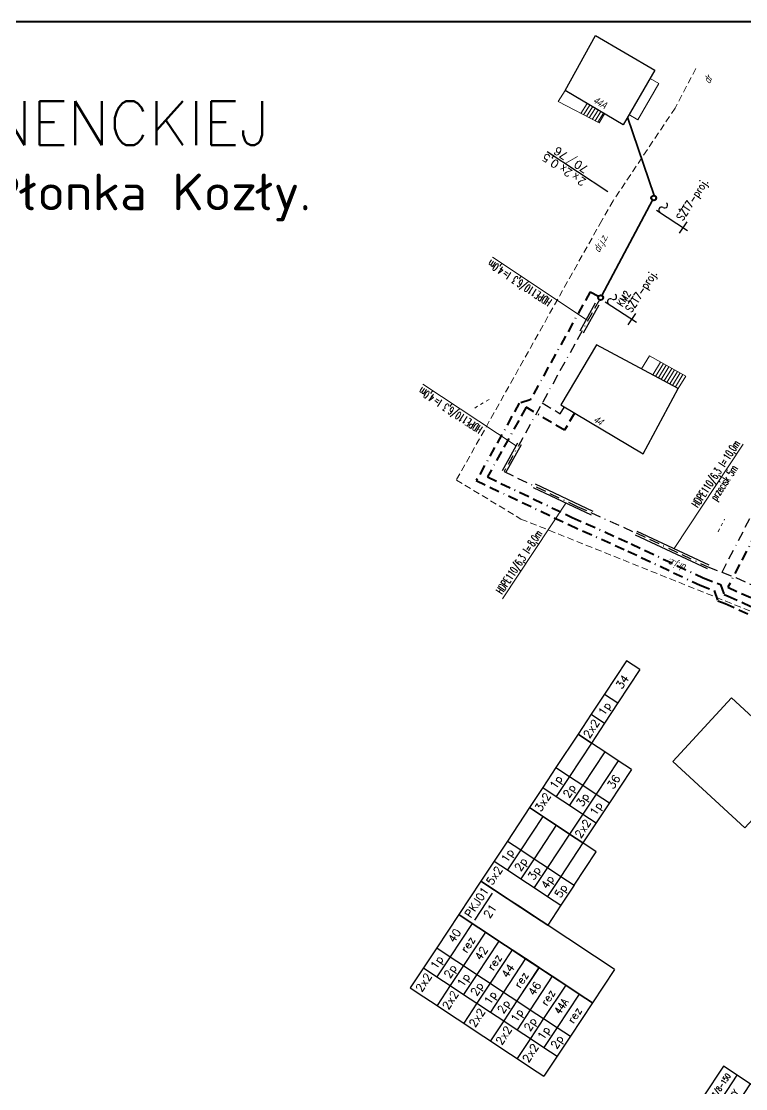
# Model space of a CAD drawing. Header units: millimetres. Extents: x 4848043 to 9699780, y 5827542 to 11659147.
# Drawn here: x 4850023.1 to 4850131.8, y 5828286.4 to 5828446.4 of the extents above; entities that cross this region are included whole.
import ezdxf
from ezdxf.enums import TextEntityAlignment as Align

# ---------------------------------------------------------------- set-up
doc = ezdxf.new("R2010")
doc.units = ezdxf.units.MM
doc.header["$MEASUREMENT"] = 0
for name, pattern in [('0', [0]), ('BORDER', [1.75, 0.5, -0.25, 0.5, -0.25, 0, -0.25]), ('KOU', [1.5, 1, -0.5]), ('MSZ', [1, 0.5, -0.5]), ('SCH', [0])]:
    doc.linetypes.add(name, pattern=pattern)
doc.layers.get('0').update_dxf_attribs({"lineweight": 18})
for name, color, linetype, lineweight in [('EADTD_T_0', 7, '0', 18), ('EBTPO_L_6', 9, '0', 18), ('EBUPO_L_6', 7, '0', 18), ('EBUPP_L_3', 6, '0', 25), ('SDROK_T_0', 250, '0', 18), ('SDRPK_L_1', 7, 'KOU', 18), ('TEL kable doziemne proj.', 32, 'BORDER', 30), ('TEL rury', 6, 'Continuous', 30), ('TEL rury opis', 6, 'Continuous', 20), ('TES kable doziemne proj.', 4, 'BORDER', 40), ('TES kable napow. proj.', 241, 'LIN_NAPOW_PROJ', 35), ('TES zakończenia projektowane', 4, 'Continuous', 40), ('TES złącza projektowane', 4, 'Continuous', 40), ('UEEPA_L_2', 251, 'MSZ', 18), ('UZB słupy telefoniczne', 32, 'Continuous', 30)]:
    doc.layers.add(name, color=color, linetype=linetype, lineweight=lineweight)
for name, color, linetype in [('Tekst', 7, 'Continuous'), ('TES opisy kabli abon.', 30, 'Continuous'), ('TES opisy kabli rozdz.', 30, 'Continuous'), ('TES rury', 6, 'Continuous'), ('TES słup. PD', 6, 'Continuous'), ('TES zakończenia istniejące', 140, 'Continuous')]:
    doc.layers.add(name, color=color, linetype=linetype)
doc.styles.add('ROMANS', font='simplex.shx')
doc.styles.add('SIMPLEX', font='simplex.shx', dxfattribs={"width": 0.8, "height": 1.5})
doc.styles.get("Standard").update_dxf_attribs({"font": 'txt', "width": 0.8, "oblique": 15})
doc.linetypes.add('LIN_NAPOW_PROJ', pattern='A,0.0001,-0.4,[136,l_napow.shx,S=0.1,R=0,X=-0.4,Y=0],-0.2,[137,l_napow.shx,S=0.1,R=0,X=-0.2,Y=0],-0.2', length=0.8001)

# ---------------------------------------------------------------- blocks, each defined once
blk = doc.blocks.new('TR-SL1')
blk.add_circle((0, 0), 0.5)
blk = doc.blocks.new('KB-IWP')
at = {"style": 'SIMPLEX'}
for p in [(-1.22, 0.25), (0.64, 0.25)]:
    blk.add_text('x', height=1, dxfattribs=at).set_placement(p, align=Align.RIGHT)
at = {"style": 'SIMPLEX', "flags": 1}
blk.add_attdef('TYP-KAB', text='', height=0.5, dxfattribs=at).set_placement((-6.02, 0.25), align=Align.RIGHT)
at = {"style": 'SIMPLEX'}
for tag, p in [('POJ-KAB', (-2.13, 0.25)), ('DL-KAB', (-0.62, -1.25))]:
    blk.add_attdef(tag, text='', height=1, dxfattribs=at).set_placement(p, align=Align.RIGHT)
for tag, p in [('KONS-KAB', (-0.52, 0.25)), ('SR-ZYL', (2.12, 0.25)), ('SEP', (-0.02, -1.25))]:
    blk.add_attdef(tag, text='', height=1, dxfattribs=at).set_placement(p, align=Align.CENTER)
at = {"style": 'SIMPLEX', "flags": 1}
blk.add_attdef('REJ-SZAF', (6.39, 0.25), '', height=0.5, dxfattribs=at)
at = {"style": 'SIMPLEX'}
blk.add_attdef('DL-MON', (0.7, -1.25), '', height=1, dxfattribs=at)
blk = doc.blocks.new('OB')
at = {"style": 'ROMANS', "width": 0.6}
blk.add_text('l=', height=2, dxfattribs=at).set_placement((9.86, 0.18))
for tag, p in [('OB_TYP', (8.68, 0.18)), ('OB_SW', (11.54, -2.76))]:
    blk.add_attdef(tag, text='', height=2, dxfattribs=at).set_placement(p, align=Align.RIGHT)
blk.add_attdef('OB_DL', (11.91, 0.18), '', height=2, dxfattribs=at)
blk = doc.blocks.new('*U124')
for p, q in [((10, 0), (0, 0)), ((0, 0), (0, -4)), ((10, -4), (10, 0)), ((0, -4), (0, -8)), ((9, -4), (1, -4)), ((10, -8), (10, -4)), ((0, -8), (0, -12)), ((10, -12), (10, -8)), ((0, -12), (0, -16)), ((10, -16), (10, -12)), ((0, -16), (0, -20)), ((10, -20), (10, -16)), ((0, -20), (0, -24)), ((10, -24), (10, -20)), ((0, -24), (0, -28)), ((10, -28), (10, -24)), ((0, -28), (0, -32)), ((10, -32), (10, -28)), ((0, -32), (0, -36)), ((10, -36), (10, -32)), ((0, -36), (0, -40)), ((10, -40), (10, -36)), ((10, -40), (0, -40))]:
    blk.add_line(p, q)
at = {"style": 'SIMPLEX'}
for tag, p in [('SZAFA', (5, -2)), ('PUNKT', (5, -6))]:
    blk.add_attdef(tag, text='', height=2, dxfattribs=at).set_placement(p, align=Align.MIDDLE_CENTER)
blk = doc.blocks.new('*U123')
for p, q in [((6, 0), (0, 0)), ((0, 0), (0, -4)), ((6, 0), (6, -4)), ((12, 0), (6, 0)), ((22, 0), (12, 0)), ((12, 0), (12, -4)), ((22, -4), (22, 0)), ((0, -4), (0, -8)), ((6, -4), (6, -8)), ((12, -4), (6, -4)), ((22, -4), (12, -4)), ((12, -4), (12, -8)), ((22, -8), (22, -4)), ((6, -8), (0, -8)), ((12, -8), (6, -8)), ((22, -8), (12, -8))]:
    blk.add_line(p, q)
at = {"style": 'SIMPLEX'}
for s, p in [('2x2', (3, -2)), ('1p', (9, -2)), ('2p', (9, -6))]:
    blk.add_text(s, height=2, dxfattribs=at).set_placement(p, align=Align.MIDDLE_CENTER)
for tag, p in [('PARA1', (17, -2)), ('PARA2', (17, -6))]:
    blk.add_attdef(tag, text='', height=2, dxfattribs=at).set_placement(p, align=Align.MIDDLE_CENTER)
blk = doc.blocks.new('*U136')
for p, q in [((6, 0), (0, 0)), ((0, 0), (0, -4)), ((6, 0), (6, -4)), ((12, 0), (6, 0)), ((22, 0), (12, 0)), ((12, 0), (12, -4)), ((22, -4), (22, 0)), ((6, -4), (0, -4)), ((12, -4), (6, -4)), ((22, -4), (12, -4))]:
    blk.add_line(p, q)
at = {"style": 'SIMPLEX'}
for s, p in [('2x2', (3, -2)), ('1p', (9, -2))]:
    blk.add_text(s, height=2, dxfattribs=at).set_placement(p, align=Align.MIDDLE_CENTER)
blk.add_attdef('PARA1', text='', height=2, dxfattribs=at).set_placement((17, -2), align=Align.MIDDLE_CENTER)
blk = doc.blocks.new('*U126')
for p, q in [((6, 0), (0, 0)), ((0, 0), (0, -16)), ((6, 0), (6, -4)), ((12, 0), (6, 0)), ((22, 0), (12, 0)), ((12, 0), (12, -4)), ((22, -4), (22, 0)), ((6, -4), (6, -8)), ((12, -4), (6, -4)), ((22, -4), (12, -4)), ((12, -4), (12, -8)), ((22, -8), (22, -4)), ((6, -8), (6, -12)), ((12, -8), (6, -8)), ((22, -8), (12, -8)), ((12, -8), (12, -12)), ((22, -12), (22, -8)), ((6, -12), (6, -16)), ((12, -12), (6, -12)), ((22, -12), (12, -12)), ((12, -12), (12, -16)), ((22, -16), (22, -12)), ((0, -16), (0, -20)), ((6, -16), (6, -20)), ((12, -16), (6, -16)), ((22, -16), (12, -16)), ((12, -16), (12, -20)), ((22, -20), (22, -16)), ((6, -20), (0, -20)), ((12, -20), (6, -20)), ((12, -20), (22, -20))]:
    blk.add_line(p, q)
at = {"style": 'SIMPLEX'}
for s, p in [('5x2', (3, -2)), ('1p', (9, -2)), ('2p', (9, -6)), ('3p', (9, -10)), ('4p', (9, -14)), ('5p', (9, -18))]:
    blk.add_text(s, height=2, dxfattribs=at).set_placement(p, align=Align.MIDDLE_CENTER)
for tag, p in [('PARA1', (17, -2)), ('PARA2', (17, -6)), ('PARA3', (17, -10)), ('PARA4', (17, -14)), ('PARA5', (17, -18))]:
    blk.add_attdef(tag, text='', height=2, dxfattribs=at).set_placement(p, align=Align.MIDDLE_CENTER)
blk = doc.blocks.new('*U125')
for p, q in [((6, 0), (0, 0)), ((0, 0), (0, -8)), ((6, 0), (6, -4)), ((12, 0), (6, 0)), ((22, 0), (12, 0)), ((12, 0), (12, -4)), ((22, -4), (22, 0)), ((6, -4), (6, -8)), ((12, -4), (6, -4)), ((22, -4), (12, -4)), ((12, -4), (12, -8)), ((22, -8), (22, -4)), ((0, -8), (0, -12)), ((6, -8), (6, -12)), ((12, -8), (6, -8)), ((22, -8), (12, -8)), ((12, -8), (12, -12)), ((22, -12), (22, -8)), ((6, -12), (0, -12)), ((12, -12), (6, -12)), ((22, -12), (12, -12))]:
    blk.add_line(p, q)
at = {"style": 'SIMPLEX'}
for s, p in [('3x2', (3, -2)), ('1p', (9, -2)), ('2p', (9, -6)), ('3p', (9, -10))]:
    blk.add_text(s, height=2, dxfattribs=at).set_placement(p, align=Align.MIDDLE_CENTER)
for tag, p in [('PARA1', (17, -2)), ('PARA2', (17, -6)), ('PARA3', (17, -10))]:
    blk.add_attdef(tag, text='', height=2, dxfattribs=at).set_placement(p, align=Align.MIDDLE_CENTER)
blk = doc.blocks.new('ZLOP')
for p, q in [((9.15, 0), (0, 0)), ((0, 0), (0, -11.62)), ((9.15, -11.62), (9.15, 0)), ((9.15, -4), (0, -4)), ((9.15, -8), (0, -8)), ((0, -11.62), (9.15, -11.62))]:
    blk.add_line(p, q)
blk.add_arc((4.58, -11.62), 4.58, 180, 0)
at = {"style": 'ROMANS', "width": 0.713756}
blk.add_attdef('MUFA', text='', height=1.41, dxfattribs=at).set_placement((0.63, -2.88), (8.18, -2.88), align=Align.FIT)
at = {"style": 'ROMANS'}
for tag, p in [('LACZNIK', (4.71, -6.72)), ('PARY', (4.69, -10.56))]:
    blk.add_attdef(tag, text='', height=1.41, dxfattribs=at).set_placement(p, align=Align.CENTER)
for tag, flags, p in [('NRZL', 4, (4.68, -14.12)), ('BOKT', 1, (4.69, -17.8))]:
    blk.add_attdef(tag, text='', height=1.41, dxfattribs=dict(at, flags=flags)).set_placement(p, align=Align.CENTER)

msp = doc.modelspace()

# ---------------------------------------------------------------- linework, layer by layer
at = {"layer": 'EBTPO_L_6', "linetype": 'SCH'}
for p, q in [((4850104.67, 5828436), (4850103.62, 5828434.35)), ((4850104.67, 5828436), (4850110.59, 5828432.48)), ((4850103.62, 5828434.35), (4850109.79, 5828431.12)), ((4850107.03, 5828432.56), (4850107.97, 5828434.04)), ((4850107.46, 5828432.33), (4850108.38, 5828433.79)), ((4850107.89, 5828432.11), (4850108.8, 5828433.55)), ((4850108.31, 5828431.89), (4850109.2, 5828433.3)), ((4850108.74, 5828431.66), (4850109.62, 5828433.06)), ((4850109.17, 5828431.44), (4850110.03, 5828432.82)), ((4850109.6, 5828431.22), (4850110.45, 5828432.57)), ((4850110.59, 5828432.48), (4850109.79, 5828431.12)), ((4850117.31, 5828396.22), (4850116.13, 5828394.27)), ((4850122.76, 5828393.17), (4850117.33, 5828396.22)), ((4850121.64, 5828391.32), (4850116.14, 5828394.26)), ((4850118.99, 5828395.28), (4850117.83, 5828393.37)), ((4850119.41, 5828395.04), (4850118.24, 5828393.13)), ((4850119.83, 5828394.81), (4850118.67, 5828392.91)), ((4850120.25, 5828394.57), (4850119.1, 5828392.68)), ((4850120.67, 5828394.33), (4850119.52, 5828392.46)), ((4850121.08, 5828394.1), (4850119.94, 5828392.22)), ((4850121.51, 5828393.86), (4850120.37, 5828392)), ((4850121.93, 5828393.64), (4850120.79, 5828391.78)), ((4850122.34, 5828393.4), (4850121.22, 5828391.55)), ((4850121.64, 5828391.32), (4850122.76, 5828393.17))]:
    msp.add_line(p, q, dxfattribs=at)
at = {"layer": 'EBUPO_L_6', "linetype": '0'}
for p, q in [((4850118.75, 5828437.03), (4850115.57, 5828431.59)), ((4850117.43, 5828437.8), (4850118.75, 5828437.03)), ((4850115.57, 5828431.59), (4850114.25, 5828432.37))]:
    msp.add_line(p, q, dxfattribs=at)
at = {"layer": 'EBUPP_L_3', "linetype": '0'}
for p, q in [((4850104.67, 5828436), (4850109.25, 5828444.23)), ((4850109.25, 5828444.23), (4850118.15, 5828439.02)), ((4850118.15, 5828439.02), (4850113.36, 5828430.85)), ((4850113.36, 5828430.85), (4850104.67, 5828436)), ((4850109.41, 5828397.85), (4850104.05, 5828388.87)), ((4850121.64, 5828391.32), (4850109.41, 5828397.85)), ((4850116.39, 5828381.51), (4850121.64, 5828391.32)), ((4850104.05, 5828388.87), (4850116.39, 5828381.51)), ((4850129.64, 5828344.94), (4850120.84, 5828335.41)), ((4850140.41, 5828334.98), (4850129.64, 5828344.94)), ((4850120.84, 5828335.41), (4850131.61, 5828325.46)), ((4850131.61, 5828325.46), (4850140.41, 5828334.98))]:
    msp.add_line(p, q, dxfattribs=at)
at = {"layer": 'SDRPK_L_1', "linetype": 'KOU'}
for p, q in [((4850124.28, 5828439.28), (4850121.19, 5828433.36)), ((4850121.19, 5828433.36), (4850111.88, 5828419.47)), ((4850111.88, 5828419.47), (4850110.18, 5828416.49)), ((4850110.18, 5828416.49), (4850088.37, 5828377.59)), ((4850088.37, 5828377.59), (4850098.06, 5828371.75)), ((4850098.06, 5828371.75), (4850134.79, 5828357.02))]:
    msp.add_line(p, q, dxfattribs=at)
at = {"layer": 'TEL kable doziemne proj.', "ltscale": 3}
for points in [[(4850109.83, 5828404.62), (4850095.53, 5828378.85), (4850106.5, 5828373.63), (4850115.32, 5828369.67), (4850126.09, 5828364.59), (4850130.29, 5828362.96), (4850135.66, 5828360.55), (4850146.14, 5828356.47), (4850154.18, 5828356.05), (4850173.84, 5828345.73), (4850171.37, 5828341.04), (4850174.26, 5828339.79), (4850184.01, 5828335.48), (4850191.37, 5828331.29), (4850191.11, 5828328.67)], [(4850101.25, 5828389.15), (4850103.95, 5828387.53), (4850104.57, 5828388.56)], [(4850128.21, 5828363.76), (4850132.72, 5828372.49)]]:
    msp.add_lwpolyline(points, dxfattribs=at)
at = {"layer": 'TEL rury'}
for p, q in [((4850109.2, 5828404.1), (4850106.87, 5828399.91)), ((4850109.73, 5828403.81), (4850107.4, 5828399.62)), ((4850095.27, 5828379), (4850097.6, 5828383.19)), ((4850095.8, 5828378.71), (4850098.13, 5828382.9)), ((4850108.65, 5828372.34), (4850099.96, 5828376.42)), ((4850108.91, 5828372.88), (4850100.22, 5828376.96)), ((4850115.45, 5828369.94), (4850126.22, 5828364.86)), ((4850115.2, 5828369.4), (4850125.96, 5828364.32))]:
    msp.add_line(p, q, dxfattribs=at)
at = {"layer": 'TEL rury opis'}
for p, q in [((4850107.86, 5828401.68), (4850093.79, 5828410.98)), ((4850097.33, 5828382.7), (4850083.35, 5828391.95)), ((4850121.02, 5828367.31), (4850131.39, 5828382.99)), ((4850095.3, 5828359.8), (4850104.79, 5828374.15))]:
    msp.add_line(p, q, dxfattribs=at)
at = {"layer": 'TES kable doziemne proj.', "ltscale": 3}
msp.add_line((4850108.44, 5828405.82), (4850109.71, 5828405.14), dxfattribs=at)
for points in [[(4850108.44, 5828405.82), (4850099.46, 5828389.64), (4850097.8, 5828389.11), (4850091.36, 5828377.51), (4850105.24, 5828370.91), (4850114.07, 5828366.95), (4850124.91, 5828361.83), (4850127.02, 5828361.01), (4850127.58, 5828359.5), (4850128.67, 5828359.08), (4850134.04, 5828356.67), (4850145.25, 5828352.31), (4850153.04, 5828351.91), (4850167.1, 5828344.52), (4850163.89, 5828338.4), (4850172.09, 5828334.84), (4850181.57, 5828330.65), (4850185.65, 5828328.33), (4850185.47, 5828326.59)], [(4850106.11, 5828387.64), (4850104.58, 5828385.06), (4850098.83, 5828388.5), (4850093.03, 5828378.05), (4850105.74, 5828372), (4850114.57, 5828368.04), (4850125.38, 5828362.93), (4850127.96, 5828361.93), (4850128.52, 5828360.43), (4850129.13, 5828360.19), (4850134.5, 5828357.78), (4850145.5, 5828353.5), (4850153.37, 5828353.09), (4850165.75, 5828346.59)], [(4850134.32, 5828371.66), (4850129.08, 5828361.52), (4850134.96, 5828358.89), (4850145.76, 5828354.69), (4850153.69, 5828354.28), (4850166.63, 5828347.48)]]:
    msp.add_lwpolyline(points, dxfattribs=at)
at = {"layer": 'TES kable napow. proj.', "ltscale": 3}
for p, q in [((4850118.05, 5828420.24), (4850114.03, 5828432)), ((4850117.8, 5828419.56), (4850110.18, 5828405.26))]:
    msp.add_line(p, q, dxfattribs=at)
at = {"layer": 'TES opisy kabli rozdz.'}
msp.add_line((4850101.99, 5828426.84), (4850111.06, 5828420.85), dxfattribs=at)
at = {"layer": 'TES rury', "linetype": 'Continuous'}
for p, q in [((4850118.39, 5828418.07), (4850123.04, 5828414.99)), ((4850122.91, 5828416.31), (4850121.78, 5828414.59)), ((4850110.71, 5828404.32), (4850115.37, 5828401.24)), ((4850115.24, 5828402.55), (4850114.1, 5828400.84))]:
    msp.add_line(p, q, dxfattribs=at)
for centre, start, end in [((4850119.14, 5828418.08), 56.5292, 236.5292), ((4850119.62, 5828418.81), 236.5292, 56.5292), ((4850111.95, 5828405.06), 236.5292, 56.5292), ((4850111.47, 5828404.33), 56.5292, 236.5292)]:
    msp.add_arc(centre, 0.433, start, end, dxfattribs=at)
at = {"layer": 'TES zakończenia projektowane'}
for centre in [(4850117.97, 5828419.88), (4850110.01, 5828404.94)]:
    msp.add_circle(centre, 0.365, dxfattribs=at)
at = {"layer": 'TES złącza projektowane', "color": 0}
msp.add_line((4849348.27, 5828446.35), (4850639.81, 5828446.35), dxfattribs=at)
at = {"layer": 'UEEPA_L_2', "linetype": 'MSZ'}
for p, q in [((4850091.12, 5828388.39), (4850093.53, 5828389.8)), ((4850127.61, 5828369.82), (4850128.6, 5828371.73))]:
    msp.add_line(p, q, dxfattribs=at)

# ---------------------------------------------------------------- block references
at = {"layer": 'TEL rury opis', "xscale": 0.6, "yscale": 0.6, "zscale": 0.6}
for p, rotation, values in [((4850101.64, 5828405.47), 146.529158180284, {'OB_TYP': 'HDPE110/6,3', 'OB_DL': '4,0m'}), ((4850091.28, 5828386.38), 146.529158162548, {'OB_TYP': 'HDPE110/6,3', 'OB_DL': '4,0m'}), ((4850125.44, 5828374.48), 56.52915817698229, {'OB_TYP': 'HDPE110/6,3', 'OB_DL': '10,0m', 'OB_SW': 'przecisk 5m'}), ((4850096.11, 5828361.5), 56.52915817698229, {'OB_TYP': 'HDPE110/6,3', 'OB_DL': '8,0m'})]:
    msp.add_blockref('OB', p, dxfattribs=dict(at, rotation=rotation)).add_auto_attribs(values)
at = {"layer": 'TES opisy kabli abon.', "linetype": 'Continuous', "xscale": 1.199999999727946, "yscale": 1.199999999727946, "zscale": 1.199999999727946, "rotation": 146.5291581826838}
msp.add_blockref('KB-IWP', (4850105.1, 5828424.79), dxfattribs=at).add_auto_attribs({'POJ-KAB': '2', 'KONS-KAB': '2', 'DL-KAB': '70', 'DL-MON': '76', 'SR-ZYL': '0,5', 'SEP': '/'})
at = {"layer": 'TES słup. PD', "xscale": 0.6000000000000003, "yscale": 0.6000000000000003, "zscale": 0.6000000000000003, "rotation": 56.52915818203852}
for name, p, values in [('*U136', (4850106.62, 5828339.49), {'PARA1': '34'}), ('*U136', (4850105.34, 5828324.51), {'PARA1': '36'}), ('*U124', (4850088.75, 5828312.46), {'SZAFA': 'PKJ01', 'PUNKT': '21'}), ('*U123', (4850081.47, 5828301.45), {'PARA1': '40', 'PARA2': 'rez'}), ('*U123', (4850085.47, 5828298.8), {'PARA1': '42', 'PARA2': 'rez'}), ('*U123', (4850089.48, 5828296.16), {'PARA1': '44', 'PARA2': 'rez'}), ('*U123', (4850093.48, 5828293.51), {'PARA1': '46', 'PARA2': 'rez'})]:
    msp.add_blockref(name, p, dxfattribs=at).add_auto_attribs(values)
at = {"layer": 'TES słup. PD'}
for name, p, xscale, yscale, zscale, rotation in [('*U125', (4850099.34, 5828328.48), 0.6000000000000003, 0.6000000000000003, 0.6000000000000003, 56.52915817774319), ('*U126', (4850092.06, 5828317.47), 0.6, 0.6, 0.6, 56.52915819344235)]:
    msp.add_blockref(name, p, dxfattribs=dict(at, xscale=xscale, yscale=yscale, zscale=zscale, rotation=rotation))
ref = msp.add_blockref('*U123', (4850097.49, 5828290.86), dxfattribs=dict(at, xscale=0.6000000000000003, yscale=0.6000000000000003, zscale=0.6000000000000003, rotation=56.52915818203852))
ref.add_attrib('PARA1', '44A', dxfattribs={"layer": '0', "height": 1.2, "rotation": 56.5292, "style": 'SIMPLEX', "width": 0.8}).set_placement((4850104.11, 5828298.71), align=Align.MIDDLE_CENTER)
ref.add_attrib('PARA2', 'rez', dxfattribs={"layer": '0', "height": 1.2, "rotation": 56.5292, "style": 'SIMPLEX'}).set_placement((4850106.11, 5828297.38), align=Align.MIDDLE_CENTER)
at = {"layer": 'TES zakończenia istniejące', "linetype": 'ByBlock', "ltscale": 5, "xscale": 0.5999999999999999, "yscale": 0.5999999999999999, "zscale": 0.5999999999999999, "rotation": 56.71662228995471}
msp.add_blockref('ZLOP', (4850125.4, 5828285.12), dxfattribs=at).add_auto_attribs({'MUFA': '43/8-150', 'LACZNIK': 'UY', 'PARY': '60'})
at = {"layer": 'UZB słupy telefoniczne', "xscale": 0.7200000000000001, "yscale": 0.7200000000000001, "zscale": 0.6, "rotation": 268.9772372023595}
for p in [(4850117.97, 5828419.88), (4850110.01, 5828404.94)]:
    msp.add_blockref('TR-SL1', p, dxfattribs=at)

# ---------------------------------------------------------------- texts
at = {"layer": 'EADTD_T_0', "char_height": 1.08, "attachment_point": 8, "rotation": 329.1763, "line_spacing_factor": 0.82}
for s, insert in [('44A', (4850109.64, 5828433.72)), ('44', (4850109.38, 5828386.06))]:
    msp.add_mtext(s, dxfattribs=dict(at, insert=insert))
at = {"layer": 'SDROK_T_0', "char_height": 1.08, "attachment_point": 5, "line_spacing_factor": 0.82}
for s, insert, rotation in [('dr', (4850126.11, 5828437.63), 62.4487), ('dr.j.z.', (4850110.16, 5828413.04), 60.7212), ('dr.j.z.', (4850121.5, 5828365), 158.3591)]:
    msp.add_mtext(s, dxfattribs=dict(at, insert=insert, rotation=rotation))
at = {"layer": 'Tekst', "style": 'SIMPLEX'}
for s, height, p in [('SCHEMAT SIECI ROZDZIELCZEJ i ABONENCKIEJ', 6.6, (4849958.4, 5828427.79)), ('w rejonie wsi Płonka Kościelna, obszar ONU Płonka Kozły.', 5.5, (4849958.4, 5828418.03))]:
    msp.add_text(s, height=height, dxfattribs=at).set_placement(p, align=Align.CENTER)
at = {"layer": 'TES rury', "linetype": 'Continuous', "style": 'ROMANS', "width": 0.8}
for s, height, p in [('SŻT7-proj.', 1.2, (4850122.29, 5828416.35)), ('SŻT7-proj.', 1.2, (4850114.62, 5828402.6)), ('KM2', 1.08, (4850113.25, 5828403.5))]:
    msp.add_text(s, height=height, rotation=56.5292, dxfattribs=at).set_placement(p)

doc.saveas('drawing.dxf')
